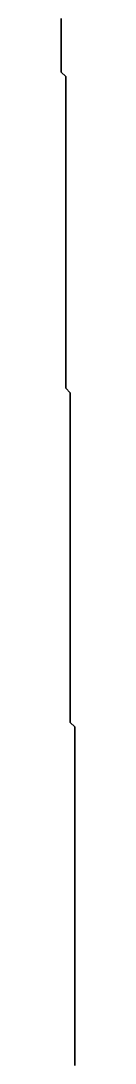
# Model space of a CAD drawing. Extents: x 69 to 217, y 14 to 408.
# Drawn here: x 154 to 154.38, y 230.81 to 260.06 of the extents above; entities that cross this region are included whole.
import ezdxf

# ---------------------------------------------------------------- set-up
doc = ezdxf.new("R2010")
doc.units = 0

msp = doc.modelspace()

# ---------------------------------------------------------------- linework, layer by layer
at = {"layer": 'contour_0'}
for p, q in [((154, 260.125), (154, 260)), ((154, 260), (154, 260.125)), ((154, 260), (154, 259.875)), ((154, 259.875), (154, 260)), ((154, 259.875), (154, 259.75)), ((154, 259.75), (154, 259.875)), ((154, 259.75), (154, 259.625)), ((154, 259.625), (154, 259.75)), ((154, 259.625), (154, 259.5)), ((154, 259.5), (154, 259.625)), ((154, 259.5), (154, 259.375)), ((154, 259.375), (154, 259.5)), ((154, 259.375), (154, 259.25)), ((154, 259.25), (154, 259.375)), ((154, 259.25), (154, 259.125)), ((154, 259.125), (154, 259.25)), ((154, 259.125), (154, 259)), ((154, 259), (154, 259.125)), ((154, 259), (154, 258.875)), ((154, 258.875), (154, 259)), ((154, 258.875), (154, 258.75)), ((154, 258.75), (154, 258.875)), ((154, 258.75), (154, 258.625)), ((154, 258.625), (154, 258.75)), ((154, 258.625), (154.125, 258.5)), ((154.125, 258.5), (154, 258.625)), ((154.125, 258.5), (154.125, 258.375)), ((154.125, 258.375), (154.125, 258.5)), ((154.125, 258.375), (154.125, 258.25)), ((154.125, 258.25), (154.125, 258.375)), ((154.125, 258.25), (154.125, 258.125)), ((154.125, 258.125), (154.125, 258.25)), ((154.125, 258.125), (154.125, 258)), ((154.125, 258), (154.125, 258.125)), ((154.125, 258), (154.125, 257.875)), ((154.125, 257.875), (154.125, 258)), ((154.125, 257.875), (154.125, 257.75)), ((154.125, 257.75), (154.125, 257.875)), ((154.125, 257.75), (154.125, 257.625)), ((154.125, 257.625), (154.125, 257.75)), ((154.125, 257.625), (154.125, 257.5)), ((154.125, 257.5), (154.125, 257.625)), ((154.125, 257.5), (154.125, 257.375)), ((154.125, 257.375), (154.125, 257.5)), ((154.125, 257.375), (154.125, 257.25)), ((154.125, 257.25), (154.125, 257.375)), ((154.125, 257.25), (154.125, 257.125)), ((154.125, 257.125), (154.125, 257.25)), ((154.125, 257.125), (154.125, 257)), ((154.125, 257), (154.125, 257.125)), ((154.125, 257), (154.125, 256.875)), ((154.125, 256.875), (154.125, 257)), ((154.125, 256.875), (154.125, 256.75)), ((154.125, 256.75), (154.125, 256.875)), ((154.125, 256.75), (154.125, 256.625)), ((154.125, 256.625), (154.125, 256.75)), ((154.125, 256.625), (154.125, 256.5)), ((154.125, 256.5), (154.125, 256.625)), ((154.125, 256.5), (154.125, 256.375)), ((154.125, 256.375), (154.125, 256.5)), ((154.125, 256.375), (154.125, 256.25)), ((154.125, 256.25), (154.125, 256.375)), ((154.125, 256.25), (154.125, 256.125)), ((154.125, 256.125), (154.125, 256.25)), ((154.125, 256.125), (154.125, 256)), ((154.125, 256), (154.125, 256.125)), ((154.125, 256), (154.125, 255.875)), ((154.125, 255.875), (154.125, 256)), ((154.125, 255.875), (154.125, 255.75)), ((154.125, 255.75), (154.125, 255.875)), ((154.125, 255.75), (154.125, 255.625)), ((154.125, 255.625), (154.125, 255.75)), ((154.125, 255.625), (154.125, 255.5)), ((154.125, 255.5), (154.125, 255.625)), ((154.125, 255.5), (154.125, 255.375)), ((154.125, 255.375), (154.125, 255.5)), ((154.125, 255.375), (154.125, 255.25)), ((154.125, 255.25), (154.125, 255.375)), ((154.125, 255.25), (154.125, 255.125)), ((154.125, 255.125), (154.125, 255.25)), ((154.125, 255.125), (154.125, 255)), ((154.125, 255), (154.125, 255.125)), ((154.125, 255), (154.125, 254.875)), ((154.125, 254.875), (154.125, 255)), ((154.125, 254.875), (154.125, 254.75)), ((154.125, 254.75), (154.125, 254.875)), ((154.125, 254.75), (154.125, 254.625)), ((154.125, 254.625), (154.125, 254.75)), ((154.125, 254.625), (154.125, 254.5)), ((154.125, 254.5), (154.125, 254.625)), ((154.125, 254.5), (154.125, 254.375)), ((154.125, 254.375), (154.125, 254.5)), ((154.125, 254.375), (154.125, 254.25)), ((154.125, 254.25), (154.125, 254.375)), ((154.125, 254.25), (154.125, 254.125)), ((154.125, 254.125), (154.125, 254.25)), ((154.125, 254.125), (154.125, 254)), ((154.125, 254), (154.125, 254.125)), ((154.125, 254), (154.125, 253.875)), ((154.125, 253.875), (154.125, 254)), ((154.125, 253.875), (154.125, 253.75)), ((154.125, 253.75), (154.125, 253.875)), ((154.125, 253.75), (154.125, 253.625)), ((154.125, 253.625), (154.125, 253.75)), ((154.125, 253.625), (154.125, 253.5)), ((154.125, 253.5), (154.125, 253.625)), ((154.125, 253.5), (154.125, 253.375)), ((154.125, 253.375), (154.125, 253.5)), ((154.125, 253.375), (154.125, 253.25)), ((154.125, 253.25), (154.125, 253.375)), ((154.125, 253.25), (154.125, 253.125)), ((154.125, 253.125), (154.125, 253.25)), ((154.125, 253.125), (154.125, 253)), ((154.125, 253), (154.125, 253.125)), ((154.125, 253), (154.125, 252.875)), ((154.125, 252.875), (154.125, 253)), ((154.125, 252.875), (154.125, 252.75)), ((154.125, 252.75), (154.125, 252.875)), ((154.125, 252.75), (154.125, 252.625)), ((154.125, 252.625), (154.125, 252.75)), ((154.125, 252.625), (154.125, 252.5)), ((154.125, 252.5), (154.125, 252.625)), ((154.125, 252.5), (154.125, 252.375)), ((154.125, 252.375), (154.125, 252.5)), ((154.125, 252.375), (154.125, 252.25)), ((154.125, 252.25), (154.125, 252.375)), ((154.125, 252.25), (154.125, 252.125)), ((154.125, 252.125), (154.125, 252.25)), ((154.125, 252.125), (154.125, 252)), ((154.125, 252), (154.125, 252.125)), ((154.125, 252), (154.125, 251.875)), ((154.125, 251.875), (154.125, 252)), ((154.125, 251.875), (154.125, 251.75)), ((154.125, 251.75), (154.125, 251.875)), ((154.125, 251.75), (154.125, 251.625)), ((154.125, 251.625), (154.125, 251.75)), ((154.125, 251.625), (154.125, 251.5)), ((154.125, 251.5), (154.125, 251.625)), ((154.125, 251.5), (154.125, 251.375)), ((154.125, 251.375), (154.125, 251.5)), ((154.125, 251.375), (154.125, 251.25)), ((154.125, 251.25), (154.125, 251.375)), ((154.125, 251.25), (154.125, 251.125)), ((154.125, 251.125), (154.125, 251.25)), ((154.125, 251.125), (154.125, 251)), ((154.125, 251), (154.125, 251.125)), ((154.125, 251), (154.125, 250.875)), ((154.125, 250.875), (154.125, 251)), ((154.125, 250.875), (154.125, 250.75)), ((154.125, 250.75), (154.125, 250.875)), ((154.125, 250.75), (154.125, 250.625)), ((154.125, 250.625), (154.125, 250.75)), ((154.125, 250.625), (154.125, 250.5)), ((154.125, 250.5), (154.125, 250.625)), ((154.125, 250.5), (154.125, 250.375)), ((154.125, 250.375), (154.125, 250.5)), ((154.125, 250.375), (154.125, 250.25)), ((154.125, 250.25), (154.125, 250.375)), ((154.125, 250.25), (154.125, 250.125)), ((154.125, 250.125), (154.125, 250.25)), ((154.125, 250.125), (154.125, 250)), ((154.125, 250), (154.125, 250.125)), ((154.125, 250), (154.125, 249.875)), ((154.125, 249.875), (154.125, 250)), ((154.125, 249.875), (154.125, 249.75)), ((154.125, 249.75), (154.125, 249.875)), ((154.125, 249.75), (154.25, 249.625)), ((154.25, 249.625), (154.125, 249.75)), ((154.25, 249.625), (154.25, 249.5)), ((154.25, 249.5), (154.25, 249.625)), ((154.25, 249.5), (154.25, 249.375)), ((154.25, 249.375), (154.25, 249.5)), ((154.25, 249.375), (154.25, 249.25)), ((154.25, 249.25), (154.25, 249.375)), ((154.25, 249.25), (154.25, 249.125)), ((154.25, 249.125), (154.25, 249.25)), ((154.25, 249.125), (154.25, 249)), ((154.25, 249), (154.25, 249.125)), ((154.25, 249), (154.25, 248.875)), ((154.25, 248.875), (154.25, 249)), ((154.25, 248.875), (154.25, 248.75)), ((154.25, 248.75), (154.25, 248.875)), ((154.25, 248.75), (154.25, 248.625)), ((154.25, 248.625), (154.25, 248.75)), ((154.25, 248.625), (154.25, 248.5)), ((154.25, 248.5), (154.25, 248.625)), ((154.25, 248.5), (154.25, 248.375)), ((154.25, 248.375), (154.25, 248.5)), ((154.25, 248.375), (154.25, 248.25)), ((154.25, 248.25), (154.25, 248.375)), ((154.25, 248.25), (154.25, 248.125)), ((154.25, 248.125), (154.25, 248.25)), ((154.25, 248.125), (154.25, 248)), ((154.25, 248), (154.25, 248.125)), ((154.25, 248), (154.25, 247.875)), ((154.25, 247.875), (154.25, 248)), ((154.25, 247.875), (154.25, 247.75)), ((154.25, 247.75), (154.25, 247.875)), ((154.25, 247.75), (154.25, 247.625)), ((154.25, 247.625), (154.25, 247.75)), ((154.25, 247.625), (154.25, 247.5)), ((154.25, 247.5), (154.25, 247.625)), ((154.25, 247.5), (154.25, 247.375)), ((154.25, 247.375), (154.25, 247.5)), ((154.25, 247.375), (154.25, 247.25)), ((154.25, 247.25), (154.25, 247.375)), ((154.25, 247.25), (154.25, 247.125)), ((154.25, 247.125), (154.25, 247.25)), ((154.25, 247.125), (154.25, 247)), ((154.25, 247), (154.25, 247.125)), ((154.25, 247), (154.25, 246.875)), ((154.25, 246.875), (154.25, 247)), ((154.25, 246.875), (154.25, 246.75)), ((154.25, 246.75), (154.25, 246.875)), ((154.25, 246.75), (154.25, 246.625)), ((154.25, 246.625), (154.25, 246.75)), ((154.25, 246.625), (154.25, 246.5)), ((154.25, 246.5), (154.25, 246.625)), ((154.25, 246.5), (154.25, 246.375)), ((154.25, 246.375), (154.25, 246.5)), ((154.25, 246.375), (154.25, 246.25)), ((154.25, 246.25), (154.25, 246.375)), ((154.25, 246.25), (154.25, 246.125)), ((154.25, 246.125), (154.25, 246.25)), ((154.25, 246.125), (154.25, 246)), ((154.25, 246), (154.25, 246.125)), ((154.25, 246), (154.25, 245.875)), ((154.25, 245.875), (154.25, 246)), ((154.25, 245.875), (154.25, 245.75)), ((154.25, 245.75), (154.25, 245.875)), ((154.25, 245.75), (154.25, 245.625)), ((154.25, 245.625), (154.25, 245.75)), ((154.25, 245.625), (154.25, 245.5)), ((154.25, 245.5), (154.25, 245.625)), ((154.25, 245.5), (154.25, 245.375)), ((154.25, 245.375), (154.25, 245.5)), ((154.25, 245.375), (154.25, 245.25)), ((154.25, 245.25), (154.25, 245.375)), ((154.25, 245.25), (154.25, 245.125)), ((154.25, 245.125), (154.25, 245.25)), ((154.25, 245.125), (154.25, 245)), ((154.25, 245), (154.25, 245.125)), ((154.25, 245), (154.25, 244.875)), ((154.25, 244.875), (154.25, 245)), ((154.25, 244.875), (154.25, 244.75)), ((154.25, 244.75), (154.25, 244.875)), ((154.25, 244.75), (154.25, 244.625)), ((154.25, 244.625), (154.25, 244.75)), ((154.25, 244.625), (154.25, 244.5)), ((154.25, 244.5), (154.25, 244.625)), ((154.25, 244.5), (154.25, 244.375)), ((154.25, 244.375), (154.25, 244.5)), ((154.25, 244.375), (154.25, 244.25)), ((154.25, 244.25), (154.25, 244.375)), ((154.25, 244.25), (154.25, 244.125)), ((154.25, 244.125), (154.25, 244.25)), ((154.25, 244.125), (154.25, 244)), ((154.25, 244), (154.25, 244.125)), ((154.25, 244), (154.25, 243.875)), ((154.25, 243.875), (154.25, 244)), ((154.25, 243.875), (154.25, 243.75)), ((154.25, 243.75), (154.25, 243.875)), ((154.25, 243.75), (154.25, 243.625)), ((154.25, 243.625), (154.25, 243.75)), ((154.25, 243.625), (154.25, 243.5)), ((154.25, 243.5), (154.25, 243.625)), ((154.25, 243.5), (154.25, 243.375)), ((154.25, 243.375), (154.25, 243.5)), ((154.25, 243.375), (154.25, 243.25)), ((154.25, 243.25), (154.25, 243.375)), ((154.25, 243.25), (154.25, 243.125)), ((154.25, 243.125), (154.25, 243.25)), ((154.25, 243.125), (154.25, 243)), ((154.25, 243), (154.25, 243.125)), ((154.25, 243), (154.25, 242.875)), ((154.25, 242.875), (154.25, 243)), ((154.25, 242.875), (154.25, 242.75)), ((154.25, 242.75), (154.25, 242.875)), ((154.25, 242.75), (154.25, 242.625)), ((154.25, 242.625), (154.25, 242.75)), ((154.25, 242.625), (154.25, 242.5)), ((154.25, 242.5), (154.25, 242.625)), ((154.25, 242.5), (154.25, 242.375)), ((154.25, 242.375), (154.25, 242.5)), ((154.25, 242.375), (154.25, 242.25)), ((154.25, 242.25), (154.25, 242.375)), ((154.25, 242.25), (154.25, 242.125)), ((154.25, 242.125), (154.25, 242.25)), ((154.25, 242.125), (154.25, 242)), ((154.25, 242), (154.25, 242.125)), ((154.25, 242), (154.25, 241.875)), ((154.25, 241.875), (154.25, 242)), ((154.25, 241.875), (154.25, 241.75)), ((154.25, 241.75), (154.25, 241.875)), ((154.25, 241.75), (154.25, 241.625)), ((154.25, 241.625), (154.25, 241.75)), ((154.25, 241.625), (154.25, 241.5)), ((154.25, 241.5), (154.25, 241.625)), ((154.25, 241.5), (154.25, 241.375)), ((154.25, 241.375), (154.25, 241.5)), ((154.25, 241.375), (154.25, 241.25)), ((154.25, 241.25), (154.25, 241.375)), ((154.25, 241.25), (154.25, 241.125)), ((154.25, 241.125), (154.25, 241.25)), ((154.25, 241.125), (154.25, 241)), ((154.25, 241), (154.25, 241.125)), ((154.25, 241), (154.25, 240.875)), ((154.25, 240.875), (154.25, 241)), ((154.25, 240.875), (154.25, 240.75)), ((154.25, 240.75), (154.25, 240.875)), ((154.25, 240.75), (154.25, 240.625)), ((154.25, 240.625), (154.25, 240.75)), ((154.25, 240.625), (154.25, 240.5)), ((154.25, 240.5), (154.25, 240.625)), ((154.25, 240.5), (154.25, 240.375)), ((154.25, 240.375), (154.25, 240.5)), ((154.25, 240.375), (154.375, 240.25)), ((154.375, 240.25), (154.25, 240.375)), ((154.375, 240.25), (154.375, 240.125)), ((154.375, 240.125), (154.375, 240.25)), ((154.375, 240.125), (154.375, 240)), ((154.375, 240), (154.375, 240.125)), ((154.375, 240), (154.375, 239.875)), ((154.375, 239.875), (154.375, 240)), ((154.375, 239.875), (154.375, 239.75)), ((154.375, 239.75), (154.375, 239.875)), ((154.375, 239.75), (154.375, 239.625)), ((154.375, 239.625), (154.375, 239.75)), ((154.375, 239.625), (154.375, 239.5)), ((154.375, 239.5), (154.375, 239.625)), ((154.375, 239.5), (154.375, 239.375)), ((154.375, 239.375), (154.375, 239.5)), ((154.375, 239.375), (154.375, 239.25)), ((154.375, 239.25), (154.375, 239.375)), ((154.375, 239.25), (154.375, 239.125)), ((154.375, 239.125), (154.375, 239.25)), ((154.375, 239.125), (154.375, 239)), ((154.375, 239), (154.375, 239.125)), ((154.375, 239), (154.375, 238.875)), ((154.375, 238.875), (154.375, 239)), ((154.375, 238.875), (154.375, 238.75)), ((154.375, 238.75), (154.375, 238.875)), ((154.375, 238.75), (154.375, 238.625)), ((154.375, 238.625), (154.375, 238.75)), ((154.375, 238.625), (154.375, 238.5)), ((154.375, 238.5), (154.375, 238.625)), ((154.375, 238.5), (154.375, 238.375)), ((154.375, 238.375), (154.375, 238.5)), ((154.375, 238.375), (154.375, 238.25)), ((154.375, 238.25), (154.375, 238.375)), ((154.375, 238.25), (154.375, 238.125)), ((154.375, 238.125), (154.375, 238.25)), ((154.375, 238.125), (154.375, 238)), ((154.375, 238), (154.375, 238.125)), ((154.375, 238), (154.375, 237.875)), ((154.375, 237.875), (154.375, 238)), ((154.375, 237.875), (154.375, 237.75)), ((154.375, 237.75), (154.375, 237.875)), ((154.375, 237.75), (154.375, 237.625)), ((154.375, 237.625), (154.375, 237.75)), ((154.375, 237.625), (154.375, 237.5)), ((154.375, 237.5), (154.375, 237.625)), ((154.375, 237.5), (154.375, 237.375)), ((154.375, 237.375), (154.375, 237.5)), ((154.375, 237.375), (154.375, 237.25)), ((154.375, 237.25), (154.375, 237.375)), ((154.375, 237.25), (154.375, 237.125)), ((154.375, 237.125), (154.375, 237.25)), ((154.375, 237.125), (154.375, 237)), ((154.375, 237), (154.375, 237.125)), ((154.375, 237), (154.375, 236.875)), ((154.375, 236.875), (154.375, 237)), ((154.375, 236.875), (154.375, 236.75)), ((154.375, 236.75), (154.375, 236.875)), ((154.375, 236.75), (154.375, 236.625)), ((154.375, 236.625), (154.375, 236.75)), ((154.375, 236.625), (154.375, 236.5)), ((154.375, 236.5), (154.375, 236.625)), ((154.375, 236.5), (154.375, 236.375)), ((154.375, 236.375), (154.375, 236.5)), ((154.375, 236.375), (154.375, 236.25)), ((154.375, 236.25), (154.375, 236.375)), ((154.375, 236.25), (154.375, 236.125)), ((154.375, 236.125), (154.375, 236.25)), ((154.375, 236.125), (154.375, 236)), ((154.375, 236), (154.375, 236.125)), ((154.375, 236), (154.375, 235.875)), ((154.375, 235.875), (154.375, 236)), ((154.375, 235.875), (154.375, 235.75)), ((154.375, 235.75), (154.375, 235.875)), ((154.375, 235.75), (154.375, 235.625)), ((154.375, 235.625), (154.375, 235.75)), ((154.375, 235.625), (154.375, 235.5)), ((154.375, 235.5), (154.375, 235.625)), ((154.375, 235.5), (154.375, 235.375)), ((154.375, 235.375), (154.375, 235.5)), ((154.375, 235.375), (154.375, 235.25)), ((154.375, 235.25), (154.375, 235.375)), ((154.375, 235.25), (154.375, 235.125)), ((154.375, 235.125), (154.375, 235.25)), ((154.375, 235.125), (154.375, 235)), ((154.375, 235), (154.375, 235.125)), ((154.375, 235), (154.375, 234.875)), ((154.375, 234.875), (154.375, 235)), ((154.375, 234.875), (154.375, 234.75)), ((154.375, 234.75), (154.375, 234.875)), ((154.375, 234.75), (154.375, 234.625)), ((154.375, 234.625), (154.375, 234.75)), ((154.375, 234.625), (154.375, 234.5)), ((154.375, 234.5), (154.375, 234.625)), ((154.375, 234.5), (154.375, 234.375)), ((154.375, 234.375), (154.375, 234.5)), ((154.375, 234.375), (154.375, 234.25)), ((154.375, 234.25), (154.375, 234.375)), ((154.375, 234.25), (154.375, 234.125)), ((154.375, 234.125), (154.375, 234.25)), ((154.375, 234.125), (154.375, 234)), ((154.375, 234), (154.375, 234.125)), ((154.375, 234), (154.375, 233.875)), ((154.375, 233.875), (154.375, 234)), ((154.375, 233.875), (154.375, 233.75)), ((154.375, 233.75), (154.375, 233.875)), ((154.375, 233.75), (154.375, 233.625)), ((154.375, 233.625), (154.375, 233.75)), ((154.375, 233.625), (154.375, 233.5)), ((154.375, 233.5), (154.375, 233.625)), ((154.375, 233.5), (154.375, 233.375)), ((154.375, 233.375), (154.375, 233.5)), ((154.375, 233.375), (154.375, 233.25)), ((154.375, 233.25), (154.375, 233.375)), ((154.375, 233.25), (154.375, 233.125)), ((154.375, 233.125), (154.375, 233.25)), ((154.375, 233.125), (154.375, 233)), ((154.375, 233), (154.375, 233.125)), ((154.375, 233), (154.375, 232.875)), ((154.375, 232.875), (154.375, 233)), ((154.375, 232.875), (154.375, 232.75)), ((154.375, 232.75), (154.375, 232.875)), ((154.375, 232.75), (154.375, 232.625)), ((154.375, 232.625), (154.375, 232.75)), ((154.375, 232.625), (154.375, 232.5)), ((154.375, 232.5), (154.375, 232.625)), ((154.375, 232.5), (154.375, 232.375)), ((154.375, 232.375), (154.375, 232.5)), ((154.375, 232.375), (154.375, 232.25)), ((154.375, 232.25), (154.375, 232.375)), ((154.375, 232.25), (154.375, 232.125)), ((154.375, 232.125), (154.375, 232.25)), ((154.375, 232.125), (154.375, 232)), ((154.375, 232), (154.375, 232.125)), ((154.375, 232), (154.375, 231.875)), ((154.375, 231.875), (154.375, 232)), ((154.375, 231.875), (154.375, 231.75)), ((154.375, 231.75), (154.375, 231.875)), ((154.375, 231.75), (154.375, 231.625)), ((154.375, 231.625), (154.375, 231.75)), ((154.375, 231.625), (154.375, 231.5)), ((154.375, 231.5), (154.375, 231.625)), ((154.375, 231.5), (154.375, 231.375)), ((154.375, 231.375), (154.375, 231.5)), ((154.375, 231.375), (154.375, 231.25)), ((154.375, 231.25), (154.375, 231.375)), ((154.375, 231.25), (154.375, 231.125)), ((154.375, 231.125), (154.375, 231.25)), ((154.375, 231.125), (154.375, 231)), ((154.375, 231), (154.375, 231.125)), ((154.375, 231), (154.375, 230.875)), ((154.375, 230.875), (154.375, 231)), ((154.375, 230.875), (154.375, 230.75)), ((154.375, 230.75), (154.375, 230.875))]:
    msp.add_line(p, q, dxfattribs=at)

doc.saveas('drawing.dxf')
